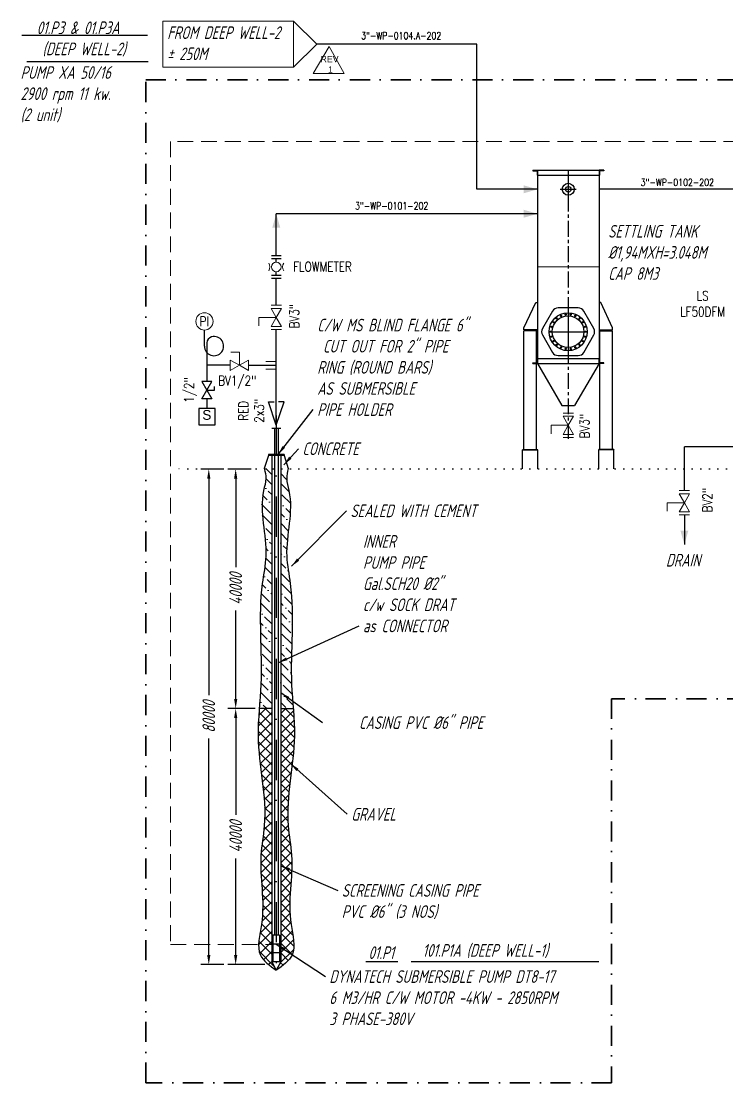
# Model space of a CAD drawing. Extents: x -29512 to 147477, y -5232 to 39709.
# Drawn here: x 137668.8 to 137780.2, y 8984.3 to 9151.9 of the extents above; entities that cross this region are included whole.
import ezdxf
from ezdxf.enums import TextEntityAlignment as Align

# ---------------------------------------------------------------- set-up
doc = ezdxf.new("R2010")
doc.units = 0
for name, pattern in [('CENTER', [2, 1.25, -0.25, 0.25, -0.25]), ('DASHDOT', [25.4, 12.7, -6.35, 0, -6.35]), ('DOTTED', [0.25, 0, -0.25]), ('HIDDEN', [0.375, 0.25, -0.125])]:
    doc.linetypes.add(name, pattern=pattern)
doc.layers.get('0').update_dxf_attribs({"linetype": 'CONTINUOUS'})
doc.layers.get('DEFPOINTS').update_dxf_attribs({"linetype": 'CONTINUOUS'})
for name, color, linetype in [('DIMENSION', 3, 'CONTINUOUS'), ('HATCH', 4, 'CONTINUOUS'), ('S', 7, 'CONTINUOUS')]:
    doc.layers.add(name, color=color, linetype=linetype)
doc.layers.add('FITTING', color=7, linetype='CONTINUOUS', lineweight=13)
doc.layers.add('TAG', color=140, linetype='CONTINUOUS', lineweight=13)
doc.styles.add('A3', font='arial.ttf', dxfattribs={"height": 0.3})
doc.styles.add('C4', font='COMPLEX', dxfattribs={"height": 0.4})
doc.styles.add('Romans100', font='romans.shx', dxfattribs={"width": 0.8, "height": 200})
doc.styles.add('Romans75', font='romans.shx', dxfattribs={"width": 0.8, "height": 150})
doc.styles.add('S', font='ITALIC', dxfattribs={"height": 6})
doc.styles.add('S25', font='SIMPLEX', dxfattribs={"width": 0.8, "height": 0.25})
doc.styles.add('STYLE4', font='isocp.shx', dxfattribs={"width": 0.8, "oblique": 15, "height": 2})
doc.dimstyles.new('100', dxfattribs={"dimscale": 0, "dimtxt": 2, "dimasz": 1.5, "dimexe": 1.25, "dimexo": 0.625, "dimtad": 0, "dimdec": 1, "dimlfac": 100, "dimdsep": 46, "dimtxsty": 'STYLE4', "dimcen": -1.5, "dimclrd": 4, "dimclre": 4, "dimadec": 0, "dimazin": 0, "dimtfac": 1, "dimtdec": 1, "dimtmove": 2, "dimatfit": 3, "dimfxl": 1, "dimtolj": 1, "dimtzin": 0, "dimarcsym": 0})

# ---------------------------------------------------------------- blocks, each defined once
blk = doc.blocks.new('*D49')
at = {"layer": 'DEFPOINTS', "color": 0}
for p in [(137698.38, 9081.17), (137701.38, 9081.17), (137701.38, 9002.94)]:
    blk.add_point(p, dxfattribs=at)
at = {"layer": 'DIMENSION', "color": 4, "lineweight": -2}
for p, q in [((137700.75, 9081.17), (137697.13, 9081.17)), ((137698.38, 9079.67), (137698.38, 9045.47)), ((137698.38, 9004.44), (137698.38, 9038.64)), ((137700.75, 9002.94), (137697.13, 9002.94))]:
    blk.add_line(p, q, dxfattribs=at)
at = {"layer": 'DIMENSION', "color": 4}
for points in [[(137698.13, 9079.67), (137698.63, 9079.67), (137698.38, 9081.17)], [(137698.13, 9004.44), (137698.63, 9004.44), (137698.38, 9002.94)]]:
    blk.add_solid(points, dxfattribs=at)
at = {"layer": 'DIMENSION', "color": 0, "insert": (137698.38, 9042.06), "char_height": 2, "attachment_point": 5, "rotation": 90, "style": 'STYLE4'}
blk.add_mtext('\\A1;80000', dxfattribs=at)
blk = doc.blocks.new('*D50')
at = {"layer": 'DEFPOINTS', "color": 0}
for p in [(137702.63, 9081.17), (137705.73, 9081.17), (137705.73, 9043.36)]:
    blk.add_point(p, dxfattribs=at)
at = {"layer": 'DIMENSION', "color": 4, "lineweight": -2}
for p, q in [((137705.1, 9081.17), (137701.38, 9081.17)), ((137702.63, 9079.67), (137702.63, 9065.7)), ((137702.63, 9044.86), (137702.63, 9058.82)), ((137705.1, 9043.36), (137701.38, 9043.36))]:
    blk.add_line(p, q, dxfattribs=at)
at = {"layer": 'DIMENSION', "color": 4}
for points in [[(137702.38, 9079.67), (137702.88, 9079.67), (137702.63, 9081.17)], [(137702.38, 9044.86), (137702.88, 9044.86), (137702.63, 9043.36)]]:
    blk.add_solid(points, dxfattribs=at)
at = {"layer": 'DIMENSION', "color": 0, "insert": (137702.63, 9062.26), "char_height": 2, "attachment_point": 5, "rotation": 90, "style": 'STYLE4'}
blk.add_mtext('\\A1;40000', dxfattribs=at)
blk = doc.blocks.new('*D51')
at = {"layer": 'DEFPOINTS', "color": 0}
for p in [(137702.63, 9043.36), (137706.35, 9043.36), (137707.83, 9002.94)]:
    blk.add_point(p, dxfattribs=at)
at = {"layer": 'DIMENSION', "color": 4, "lineweight": -2}
for p, q in [((137705.73, 9043.36), (137701.38, 9043.36)), ((137702.63, 9041.86), (137702.63, 9026.59)), ((137702.63, 9004.44), (137702.63, 9019.71)), ((137707.21, 9002.94), (137701.38, 9002.94))]:
    blk.add_line(p, q, dxfattribs=at)
at = {"layer": 'DIMENSION', "color": 4}
for points in [[(137702.38, 9041.86), (137702.88, 9041.86), (137702.63, 9043.36)], [(137702.38, 9004.44), (137702.88, 9004.44), (137702.63, 9002.94)]]:
    blk.add_solid(points, dxfattribs=at)
at = {"layer": 'DIMENSION', "color": 0, "insert": (137702.63, 9023.15), "char_height": 2, "attachment_point": 5, "rotation": 90, "style": 'STYLE4'}
blk.add_mtext('\\A1;40000', dxfattribs=at)
blk = doc.blocks.new('PRESA', base_point=(1.75, 0.1))
for p, q in [((1.5, 0.1), (1.5, 0.6)), ((1.5, 0.6), (2, 0.6)), ((2, 0.6), (2, 0.1)), ((2, 0.1), (1.5, 0.1))]:
    blk.add_line(p, q)
at = {"style": 'S', "width": 1.2}
blk.add_attdef('1', text='', height=0.3, dxfattribs=at).set_placement((1.75, 0.2), align=Align.CENTER)

msp = doc.modelspace()

# ---------------------------------------------------------------- hatches: boundary and pattern name
at = {"layer": 'DIMENSION', "lineweight": 9}
h = msp.add_hatch(dxfattribs=at)
h.set_pattern_fill('ANSI36', scale=0.35, angle=180, style=0)
h.set_pattern_definition([(135, (240243.8109, -1992.8576), (-0.589329308, 2.160874129), [2.778125, -0.555625, 0, -0.555625])])
edge = h.paths.add_edge_path()
edge.add_line((137708.3358, 9043.3551), (137706.354, 9043.3551))
edge.add_spline(control_points=[(137706.354, 9043.3551), (137706.4516, 9044.6269), (137707.0199, 9051.203), (137705.9053, 9059.4113), (137708.064, 9069.2199), (137705.8871, 9076.0424), (137707.5794, 9078.8557), (137707.2387, 9080.9391), (137707.1773, 9081.2277)], knot_values=[0.78046861, 0.78046861, 0.78046861, 0.78046861, 6.24253702, 28.96769588, 35.21493717, 49.98620903, 52.74410817, 54.23382989, 54.23382989, 54.23382989, 54.23382989], degree=3, periodic=0)
edge.add_line((137707.1773, 9081.2277), (137708.3358, 9081.2277))
edge.add_line((137708.3358, 9081.2277), (137708.3358, 9043.3551))
edge = h.paths.add_edge_path()
edge.add_line((137709.7358, 9081.2277), (137710.8943, 9081.2277))
edge.add_spline(control_points=[(137710.8943, 9081.2277), (137710.8329, 9080.9391), (137710.4921, 9078.8557), (137712.1844, 9076.0424), (137710.0075, 9069.2199), (137712.1663, 9059.4113), (137711.0517, 9051.203), (137711.6199, 9044.6269), (137711.7176, 9043.3551)], knot_values=[0.78046861, 0.78046861, 0.78046861, 0.78046861, 2.27019034, 5.02808947, 19.79936133, 26.04660263, 48.77176148, 54.23382989, 54.23382989, 54.23382989, 54.23382989], degree=3, periodic=0)
edge.add_line((137711.7176, 9043.3551), (137709.7358, 9043.3551))
edge.add_line((137709.7358, 9043.3551), (137709.7358, 9081.2277))
h = msp.add_hatch(dxfattribs=at)
h.set_pattern_fill('ANSI37', scale=0.35, style=0)
h.set_pattern_definition([(45, (35174.2607, -1992.8576), (-0.78577241, 0.78577241), []), (135, (35174.2607, -1992.8576), (-0.78577241, -0.78577241), [])])
edge = h.paths.add_edge_path()
edge.add_spline(control_points=[(137709.0358, 9002.0657), (137710.0699, 9002.783), (137712.5474, 9004.5011), (137710.3965, 9011.615), (137712.076, 9018.11), (137710.1053, 9028.0292), (137712.2336, 9035.7602), (137711.8282, 9041.9154), (137711.7176, 9043.3551)], knot_values=[54.23382989, 54.23382989, 54.23382989, 54.23382989, 59.18141719, 66.08630282, 81.69210526, 88.3808313, 108.69126012, 114.87476908, 114.87476908, 114.87476908, 114.87476908], degree=3, periodic=0)
edge.add_line((137711.7176, 9043.3551), (137709.7358, 9043.3551))
edge.add_line((137709.7358, 9043.3551), (137709.7358, 9003.3826))
edge.add_line((137709.7358, 9003.3826), (137709.0358, 9002.0657))
edge = h.paths.add_edge_path()
edge.add_line((137708.3358, 9043.3551), (137706.354, 9043.3551))
edge.add_spline(control_points=[(137706.354, 9043.3551), (137706.2434, 9041.9154), (137705.8379, 9035.7602), (137707.9662, 9028.0292), (137705.9956, 9018.11), (137707.675, 9011.615), (137705.5242, 9004.5011), (137708.0016, 9002.783), (137709.0358, 9002.0657)], knot_values=[54.23382989, 54.23382989, 54.23382989, 54.23382989, 60.41733885, 80.72776767, 87.41649371, 103.02229616, 109.92718178, 114.87476908, 114.87476908, 114.87476908, 114.87476908], degree=3, periodic=0)
edge.add_line((137709.0358, 9002.0657), (137708.3358, 9003.3826))
edge.add_line((137708.3358, 9003.3826), (137708.3358, 9043.3551))

# ---------------------------------------------------------------- linework, layer by layer
at = {"color": 1, "lineweight": 20}
for p, q in [((137717.375, 9147.8609), (137714.882, 9143.6067)), ((137717.375, 9147.8609), (137719.7837, 9143.6067)), ((137714.882, 9143.6067), (137719.7837, 9143.6067))]:
    msp.add_line(p, q, dxfattribs=at)
at = {"color": 7, "ltscale": 300}
for p, q in [((137708.2788, 9114.8648), (137709.7927, 9114.8648)), ((137708.2788, 9114.4025), (137709.7927, 9114.4025)), ((137709.0358, 9113.8359), (137709.0358, 9114.4025)), ((137709.0358, 9111.7478), (137709.0358, 9112.3144)), ((137708.2788, 9111.7478), (137709.7927, 9111.7478)), ((137708.2788, 9111.2855), (137709.7927, 9111.2855))]:
    msp.add_line(p, q, dxfattribs=at)
at = {"color": 7, "lineweight": 20}
for p, q in [((137709.0358, 9105.0947), (137706.3049, 9105.0947)), ((137706.3049, 9103.7638), (137706.3049, 9105.0947)), ((137701.8806, 9099.6183), (137703.2115, 9099.6183)), ((137703.2115, 9097.5485), (137703.2115, 9099.6183)), ((137752.4223, 9086.7415), (137752.4223, 9088.0724)), ((137755.1532, 9088.0724), (137752.4223, 9088.0724)), ((137770.7526, 9074.5092), (137770.7526, 9075.8401)), ((137773.4834, 9075.8401), (137770.7526, 9075.8401))]:
    msp.add_line(p, q, dxfattribs=at)
for p, q in [((137698.873, 9094.9888), (137697.2994, 9094.9888)), ((137697.2994, 9094.9888), (137698.873, 9092.235)), ((137697.2994, 9092.235), (137698.873, 9094.9888)), ((137699.2664, 9093.6119), (137699.2664, 9094.202)), ((137698.873, 9092.235), (137697.2994, 9092.235)), ((137698.0862, 9093.6119), (137699.2664, 9093.6119))]:
    msp.add_line(p, q)
at = {"lineweight": 9}
msp.add_circle((137709.0358, 9113.0751), 0.7608, dxfattribs=at)
at = {"color": 7, "lineweight": 20}
msp.add_circle((137697.7043, 9104.4729), 1.3668, dxfattribs=at)
at = {"lineweight": 9}
for centre, start, end in [((137707.0118, 9113.0751), 324.191119, 35.808881), ((137711.0598, 9113.0751), 144.191119, 215.808881)]:
    msp.add_arc(centre, 1.0292, start, end, dxfattribs=at)
at = {"layer": 'DIMENSION', "color": 1}
for p, q in [((137668.8867, 9149.6359), (137688.6934, 9149.6359)), ((137669.6468, 9145.4778), (137688.8275, 9145.4778)), ((137752.6696, 9106.1012), (137751.0771, 9103.3428)), ((137756.7207, 9106.6012), (137753.5356, 9106.6012)), ((137754.0896, 9105.1169), (137753.8819, 9105.5717)), ((137754.0722, 9105.3838), (137753.8994, 9105.3048)), ((137753.9463, 9105.4307), (137754.0253, 9105.2579)), ((137754.8308, 9105.5783), (137754.6428, 9105.5513)), ((137754.7724, 9105.3174), (137754.7012, 9105.8123)), ((137754.7233, 9105.6589), (137754.7503, 9105.4708)), ((137755.1282, 9105.8428), (137755.1282, 9099.8428)), ((137755.6136, 9105.5513), (137755.4255, 9105.5783)), ((137755.484, 9105.3174), (137755.5551, 9105.8123)), ((137755.5331, 9105.6589), (137755.506, 9105.4708)), ((137756.1667, 9105.1169), (137756.3744, 9105.5717)), ((137756.357, 9105.3048), (137756.1842, 9105.3838)), ((137756.31, 9105.4307), (137756.2311, 9105.2579)), ((137759.1793, 9103.3428), (137757.5868, 9106.1012)), ((137752.7294, 9103.5472), (137752.2497, 9103.688)), ((137752.5163, 9103.7087), (137752.4628, 9103.5264)), ((137753.025, 9104.1944), (137752.6044, 9104.4647)), ((137752.7348, 9104.3809), (137752.8947, 9104.2782)), ((137752.8661, 9104.4095), (137752.7634, 9104.2497)), ((137753.491, 9104.7322), (137753.1636, 9105.1101)), ((137753.3991, 9104.9833), (137753.2555, 9104.8589)), ((137753.2651, 9104.9929), (137753.3895, 9104.8493)), ((137756.7653, 9104.7322), (137757.0928, 9105.1101)), ((137757.0008, 9104.8589), (137756.8572, 9104.9833)), ((137756.9913, 9104.9929), (137756.8668, 9104.8493)), ((137757.2313, 9104.1944), (137757.6519, 9104.4647)), ((137757.5215, 9104.3809), (137757.3617, 9104.2782)), ((137757.493, 9104.2497), (137757.3903, 9104.4095)), ((137757.5269, 9103.5472), (137758.0067, 9103.688)), ((137757.7935, 9103.5264), (137757.74, 9103.7087)), ((137748.1532, 9084.2544), (137748.1532, 9103.0028)), ((137750.1532, 9084.2544), (137750.1532, 9103.0028)), ((137751.0771, 9102.3428), (137752.6696, 9099.5844)), ((137752.6282, 9102.8428), (137752.1282, 9102.8428)), ((137752.1282, 9102.8428), (137758.1282, 9102.8428)), ((137752.7294, 9102.1385), (137752.2497, 9101.9976)), ((137752.2832, 9102.8428), (137752.4732, 9102.8428)), ((137752.3782, 9102.9378), (137752.3782, 9102.7478)), ((137752.3984, 9103.6443), (137752.5807, 9103.5908)), ((137752.3984, 9102.0413), (137752.5807, 9102.0948)), ((137752.4628, 9102.1592), (137752.5163, 9101.9769)), ((137757.5269, 9102.1385), (137758.0067, 9101.9976)), ((137757.5868, 9099.5844), (137759.1793, 9102.3428)), ((137757.6282, 9102.8428), (137758.1282, 9102.8428)), ((137757.8579, 9103.6443), (137757.6756, 9103.5908)), ((137757.8579, 9102.0413), (137757.6756, 9102.0948)), ((137757.74, 9101.9769), (137757.7935, 9102.1592)), ((137757.9732, 9102.8428), (137757.7832, 9102.8428)), ((137757.8782, 9102.7478), (137757.8782, 9102.9378)), ((137760.1532, 9084.2544), (137760.1532, 9103.0028)), ((137762.1532, 9084.2544), (137762.1532, 9103.0028)), ((137753.025, 9101.4912), (137752.6044, 9101.2209)), ((137752.7348, 9101.3047), (137752.8947, 9101.4074)), ((137752.7634, 9101.436), (137752.8661, 9101.2761)), ((137753.491, 9100.9534), (137753.1636, 9100.5756)), ((137753.2555, 9100.8267), (137753.3991, 9100.7023)), ((137753.2651, 9100.6927), (137753.3895, 9100.8363)), ((137754.0896, 9100.5687), (137753.8819, 9100.1139)), ((137753.8994, 9100.3808), (137754.0722, 9100.3019)), ((137753.9463, 9100.2549), (137754.0253, 9100.4277)), ((137754.7724, 9100.3683), (137754.7012, 9099.8734)), ((137755.484, 9100.3683), (137755.5551, 9099.8734)), ((137756.1667, 9100.5687), (137756.3744, 9100.1139)), ((137756.1842, 9100.3019), (137756.357, 9100.3808)), ((137756.31, 9100.2549), (137756.2311, 9100.4277)), ((137756.7653, 9100.9534), (137757.0928, 9100.5756)), ((137756.8572, 9100.7023), (137757.0008, 9100.8267)), ((137756.9913, 9100.6927), (137756.8668, 9100.8363)), ((137757.2313, 9101.4912), (137757.6519, 9101.2209)), ((137757.5215, 9101.3047), (137757.3617, 9101.4074)), ((137757.3903, 9101.2761), (137757.493, 9101.436)), ((137753.5356, 9099.0844), (137756.7207, 9099.0844)), ((137754.6428, 9100.1343), (137754.8308, 9100.1073)), ((137754.7233, 9100.0268), (137754.7503, 9100.2148)), ((137755.4255, 9100.1073), (137755.6136, 9100.1343)), ((137755.5331, 9100.0268), (137755.506, 9100.2148)), ((137750.3032, 9097.8428), (137760.0032, 9097.8428)), ((137708.3358, 9083.3277), (137708.3358, 9003.3826)), ((137709.7358, 9083.3277), (137709.7358, 9003.3826)), ((137708.3358, 9003.3826), (137709.0358, 9002.0657)), ((137709.7358, 9003.3826), (137709.0358, 9002.0657)), ((137723.1831, 9003.4312), (137728.2423, 9003.4312)), ((137730.3559, 9003.4312), (137759.9934, 9003.4312))]:
    msp.add_line(p, q, dxfattribs=at)
at = {"layer": 'DIMENSION', "color": 3, "linetype": 'Continuous', "ltscale": 0.5}
for p, q in [((137740.7254, 9148.2302), (137715.4327, 9148.2302)), ((137740.7254, 9125.3228), (137740.7254, 9148.2302)), ((137750.3032, 9125.3228), (137740.7254, 9125.3228)), ((137785.9654, 9125.3228), (137760.0032, 9125.3228)), ((137750.3032, 9121.4683), (137709.0358, 9121.4683)), ((137709.0358, 9114.8648), (137709.0358, 9121.4683)), ((137709.0358, 9107.017), (137709.0358, 9111.2855)), ((137709.0358, 9107.017), (137709.0358, 9107.0269)), ((137709.0358, 9088.0701), (137709.0358, 9103.1723)), ((137773.4834, 9077.7625), (137773.4834, 9084.6744)), ((137782.4178, 9084.6744), (137773.4834, 9084.6744)), ((137773.4834, 9073.9178), (137773.4834, 9069.2462))]:
    msp.add_line(p, q, dxfattribs=at)
at = {"layer": 'DIMENSION', "color": 4, "linetype": 'HIDDEN', "lineweight": 13, "ltscale": 10}
for p, q in [((137692.3363, 9132.8922), (137692.3363, 9006.0985)), ((137782.1747, 9132.8922), (137692.3363, 9132.8922)), ((137692.3363, 9006.0985), (137708.5108, 9006.0985))]:
    msp.add_line(p, q, dxfattribs=at)
at = {"layer": 'DIMENSION', "color": 6}
for p, q in [((137749.5532, 9128.3228), (137750.3032, 9128.3228)), ((137749.5532, 9128.3228), (137749.5532, 9128.2478)), ((137749.5532, 9128.2478), (137750.2282, 9128.2478)), ((137750.2282, 9128.2478), (137750.2282, 9127.5728)), ((137750.2282, 9127.5728), (137750.3032, 9127.5728)), ((137750.3032, 9128.3228), (137750.3032, 9127.5728)), ((137750.3032, 9127.5728), (137760.0032, 9127.5728)), ((137760.7532, 9128.3228), (137760.0032, 9128.3228)), ((137760.0032, 9128.3228), (137760.0032, 9127.5728)), ((137760.0782, 9127.5728), (137760.0032, 9127.5728)), ((137760.0782, 9128.2478), (137760.0782, 9127.5728)), ((137760.7532, 9128.2478), (137760.0782, 9128.2478)), ((137760.7532, 9128.3228), (137760.7532, 9128.2478)), ((137748.1532, 9103.4628), (137750.0032, 9107.4628)), ((137750.0032, 9107.4628), (137750.3032, 9107.4628)), ((137760.3032, 9107.4628), (137760.0032, 9107.4628)), ((137762.1532, 9103.4628), (137760.3032, 9107.4628)), ((137748.1532, 9103.1628), (137748.1532, 9103.4628)), ((137750.3032, 9103.1628), (137748.1532, 9103.1628)), ((137750.3032, 9103.0028), (137748.1532, 9103.0028)), ((137760.0032, 9103.1628), (137762.1532, 9103.1628)), ((137760.0032, 9103.0028), (137762.1532, 9103.0028)), ((137762.1532, 9103.1628), (137762.1532, 9103.4628)), ((137749.5532, 9097.9178), (137750.2282, 9097.9178)), ((137749.5532, 9097.8428), (137749.5532, 9097.9178)), ((137749.5532, 9097.8428), (137750.3032, 9097.8428)), ((137750.2282, 9097.9178), (137750.2282, 9098.5928)), ((137750.2282, 9098.5928), (137750.3032, 9098.5928)), ((137750.3032, 9098.5928), (137760.0032, 9098.5928)), ((137750.3032, 9097.8428), (137750.3032, 9098.5928)), ((137760.0032, 9097.8428), (137760.0032, 9098.5928)), ((137760.0782, 9098.5928), (137760.0032, 9098.5928)), ((137760.7532, 9097.8428), (137760.0032, 9097.8428)), ((137760.0782, 9097.9178), (137760.0782, 9098.5928)), ((137760.7532, 9097.9178), (137760.0782, 9097.9178)), ((137760.7532, 9097.8428), (137760.7532, 9097.9178)), ((137747.9378, 9081.1744), (137747.9378, 9084.1744)), ((137750.3515, 9081.1744), (137750.3515, 9084.1744)), ((137759.9549, 9081.1744), (137759.9549, 9084.1744)), ((137762.3686, 9081.1744), (137762.3686, 9084.1744))]:
    msp.add_line(p, q, dxfattribs=at)
at = {"layer": 'DIMENSION', "color": 7}
for p, q in [((137750.3032, 9128.3228), (137750.3032, 9097.8428)), ((137750.3032, 9128.3228), (137760.0032, 9128.3228)), ((137750.3032, 9128.3228), (137760.0032, 9128.3228)), ((137760.0032, 9128.3228), (137760.0032, 9097.8428)), ((137760.0032, 9109.3428), (137760.0032, 9107.3428)), ((137755.1532, 9107.9628), (137755.1532, 9102.9628)), ((137750.3032, 9097.8428), (137754.1532, 9091.1744)), ((137760.0032, 9097.8428), (137756.1532, 9091.1744)), ((137709.0358, 9088.0701), (137707.7998, 9091.7645)), ((137707.7998, 9091.7645), (137708.6998, 9091.7645)), ((137709.0358, 9088.0701), (137710.2717, 9091.7645)), ((137710.2717, 9091.7645), (137709.3718, 9091.7645)), ((137754.1532, 9091.1744), (137756.1532, 9091.1744)), ((137708.3358, 9087.6101), (137709.7358, 9087.6101)), ((137708.7558, 9087.6101), (137708.7558, 9007.5826)), ((137709.3158, 9087.6101), (137709.3158, 9007.5826)), ((137747.9378, 9084.2544), (137750.3515, 9084.2544)), ((137747.9378, 9084.1744), (137750.3515, 9084.1744)), ((137759.9549, 9084.1744), (137759.9549, 9084.2544)), ((137762.3686, 9084.2544), (137759.9549, 9084.2544)), ((137762.3686, 9084.1744), (137759.9549, 9084.1744)), ((137762.3686, 9084.2544), (137762.3686, 9084.1744)), ((137707.8108, 9083.3277), (137707.1495, 9081.2277)), ((137707.8108, 9083.4817), (137707.8108, 9083.3277)), ((137710.2608, 9083.4817), (137707.8108, 9083.4817)), ((137710.2608, 9083.3277), (137707.8108, 9083.3277)), ((137710.2608, 9083.4817), (137710.2608, 9083.3277)), ((137710.2608, 9083.3277), (137710.922, 9081.2277)), ((137708.3358, 9043.3551), (137706.354, 9043.3551)), ((137709.7358, 9043.3551), (137711.7176, 9043.3551)), ((137709.5608, 9007.5826), (137708.5108, 9007.5826)), ((137708.5108, 9007.5826), (137708.5108, 9003.3826)), ((137709.5608, 9007.5826), (137709.5608, 9003.3826)), ((137709.5608, 9006.1826), (137708.5108, 9006.1826)), ((137709.5608, 9004.7826), (137708.5108, 9004.7826)), ((137709.5608, 9003.3826), (137708.5108, 9003.3826)), ((137709.3158, 9003.3826), (137708.7558, 9003.3826))]:
    msp.add_line(p, q, dxfattribs=at)
at = {"layer": 'DIMENSION', "color": 7, "linetype": 'CENTER', "lineweight": -3, "ltscale": 2}
msp.add_line((137755.1532, 9128.3228), (137755.1532, 9085.9396), dxfattribs=at)
at = {"layer": 'DIMENSION', "color": 1, "linetype": 'CENTER', "ltscale": 2}
for p, q in [((137755.1532, 9126.6), (137755.1532, 9124.0457)), ((137753.876, 9125.3228), (137756.4303, 9125.3228))]:
    msp.add_line(p, q, dxfattribs=at)
at = {"layer": 'DIMENSION', "color": 8, "lineweight": 0}
msp.add_line((137750.3032, 9113.0828), (137760.0032, 9113.0828), dxfattribs=at)
at = {"layer": 'DIMENSION', "color": 0, "linetype": 'ByBlock', "ltscale": 0.5}
for p, q in [((137698.0862, 9097.5485), (137698.0862, 9094.9888)), ((137698.0862, 9092.235), (137698.0862, 9090.7134))]:
    msp.add_line(p, q, dxfattribs=at)
at = {"layer": 'DIMENSION', "color": 7, "linetype": 'DASHDOT', "ltscale": 0.5}
msp.add_line((137709.0358, 9089.609), (137709.0358, 9002.0657), dxfattribs=at)
at = {"layer": 'DIMENSION', "color": 7}
for centre, radius in [((137755.1532, 9125.3228), 0.9484), ((137755.1532, 9125.3228), 0.445), ((137755.1282, 9102.8428), 3), ((137755.1282, 9102.8428), 2.5), ((137753.9858, 9105.3443), 0.095), ((137754.7368, 9105.5648), 0.095), ((137755.5195, 9105.5648), 0.095), ((137756.2706, 9105.3443), 0.095), ((137752.4896, 9103.6176), 0.095), ((137752.8147, 9104.3296), 0.095), ((137753.3273, 9104.9211), 0.095), ((137756.929, 9104.9211), 0.095), ((137757.4416, 9104.3296), 0.095), ((137757.7668, 9103.6176), 0.095), ((137752.3782, 9102.8428), 0.095), ((137752.4896, 9102.0681), 0.095), ((137757.7668, 9102.0681), 0.095), ((137757.8782, 9102.8428), 0.095), ((137752.8147, 9101.3561), 0.095), ((137753.3273, 9100.7645), 0.095), ((137753.9858, 9100.3413), 0.095), ((137756.2706, 9100.3413), 0.095), ((137756.929, 9100.7645), 0.095), ((137757.4416, 9101.3561), 0.095), ((137754.7368, 9100.1208), 0.095), ((137755.5195, 9100.1208), 0.095)]:
    msp.add_circle(centre, radius, dxfattribs=at)
at = {"layer": 'DIMENSION', "color": 1}
for centre, start, end in [((137753.5356, 9105.6012), 90, 150), ((137756.7207, 9105.6012), 30, 90), ((137751.9431, 9102.8428), 150, 210), ((137758.3133, 9102.8428), 330, 30), ((137753.5356, 9100.0844), 210, 270), ((137756.7207, 9100.0844), 270, 330)]:
    msp.add_arc(centre, 1, start, end, dxfattribs=at)
at = {"layer": 'DIMENSION', "color": 7}
for points, start_tangent in [([(137707.1495, 9081.2277), (137707.3893, 9079.6567), (137707.0344, 9077.7591), (137707.3817, 9067.425), (137706.8285, 9063.0871), (137706.6163, 9047.1809), (137706.1688, 9039.0413), (137707.1532, 9024.8581), (137706.6163, 9020.2069), (137706.7058, 9009.2832), (137706.5268, 9004.4531), (137709.0358, 9002.0657)], (-0.11386413, 0.99349633)), ([(137710.922, 9081.2277), (137710.6823, 9079.6567), (137711.0372, 9077.7591), (137710.6898, 9067.425), (137711.243, 9063.0871), (137711.4553, 9047.1809), (137711.9028, 9039.0413), (137710.9183, 9024.8581), (137711.4553, 9020.2069), (137711.3658, 9009.2832), (137711.5448, 9004.4531), (137709.0358, 9002.0657)], (0.11386413, 0.99349633))]:
    msp.add_spline(points, degree=3, dxfattribs=dict(at, start_tangent=start_tangent))
at = {"layer": 'DIMENSION', "color": 3, "linetype": 'Continuous', "ltscale": 0.5}
for points in [[(137750.3032, 9125.3228), (137748.1001, 9125.9523), (137748.1001, 9124.6934)], [(137709.0358, 9121.4683), (137708.4063, 9119.2652), (137709.6652, 9119.2652)], [(137750.3032, 9121.4683), (137748.1001, 9122.0977), (137748.1001, 9120.8388)], [(137773.4834, 9069.2462), (137774.1129, 9071.4492), (137772.854, 9071.4492)]]:
    msp.add_solid(points, dxfattribs=at)
at = {"layer": 'FITTING', "linetype": 'ByBlock', "ltscale": 0.5}
for q in [(137711.7581, 9151.8531), (137711.7581, 9144.6073)]:
    msp.add_line((137715.4327, 9148.2302), q, dxfattribs=at)
at = {"layer": 'FITTING', "lineweight": 20}
for p, q in [((137708.2115, 9107.017), (137709.8601, 9107.017)), ((137708.2115, 9103.1723), (137709.8601, 9103.1723)), ((137709.0358, 9098.1407), (137707.3872, 9098.1407)), ((137709.0358, 9098.1407), (137707.3872, 9098.1407)), ((137709.0358, 9096.9563), (137707.3872, 9096.9563)), ((137709.0358, 9096.9563), (137707.3872, 9096.9563)), ((137754.3289, 9089.9947), (137755.9775, 9089.9947)), ((137754.3289, 9086.15), (137755.9775, 9086.15)), ((137772.6591, 9077.7625), (137774.3077, 9077.7625)), ((137772.6591, 9073.9178), (137774.3077, 9073.9178))]:
    msp.add_line(p, q, dxfattribs=at)
at = {"layer": 'FITTING', "linetype": 'ByBlock', "ltscale": 0.5}
msp.add_lwpolyline([(137691.1353, 9151.8531), (137691.1353, 9144.6073), (137711.7581, 9144.6073), (137711.7581, 9151.8531)], close=True, dxfattribs=at)
at = {"layer": 'FITTING', "color": 6, "linetype": 'DASHDOT', "lineweight": 30, "ltscale": 0.25}
msp.add_lwpolyline([(137688.4217, 9142.5915), (137867.2884, 9142.5915), (137867.2884, 9044.8954), (137761.9753, 9044.8954), (137761.9753, 8984.2907), (137688.4217, 8984.2907), (137688.4217, 9142.5915)], close=True, dxfattribs=at)
at = {"layer": 'FITTING', "lineweight": 20}
for points in [[(137709.0358, 9105.0947), (137708.2115, 9106.5224), (137709.8601, 9106.5224)], [(137709.0358, 9105.0947), (137708.2115, 9103.667), (137709.8601, 9103.667)], [(137703.2115, 9097.5485), (137701.7838, 9096.7242), (137701.7838, 9098.3728)], [(137703.2115, 9097.5485), (137704.6392, 9096.7242), (137704.6392, 9098.3728)], [(137755.1532, 9088.0724), (137754.3289, 9089.5001), (137755.9775, 9089.5001)], [(137755.1532, 9088.0724), (137754.3289, 9086.6447), (137755.9775, 9086.6447)], [(137773.4834, 9075.8401), (137772.6591, 9077.2678), (137774.3077, 9077.2678)], [(137773.4834, 9075.8401), (137772.6591, 9074.4124), (137774.3077, 9074.4124)]]:
    msp.add_lwpolyline(points, close=True, dxfattribs=at)
at = {"layer": 'HATCH', "color": 7}
for p, q in [((137697.7043, 9100.573), (137697.7043, 9103.1061)), ((137698.0862, 9101.0693), (137698.0862, 9097.5485)), ((137701.7838, 9097.5485), (137698.0862, 9097.5485)), ((137704.6392, 9097.5485), (137709.0358, 9097.5485)), ((137704.6392, 9097.5485), (137709.0358, 9097.5485))]:
    msp.add_line(p, q, dxfattribs=at)
at = {"layer": 'HATCH', "color": 7, "linetype": 'DOTTED', "ltscale": 5}
msp.add_line((138021.7771, 9081.1744), (137692.5757, 9081.1744), dxfattribs=at)
at = {"layer": 'HATCH', "color": 7}
for centre, radius, start, end in [((137699.2178, 9100.573), 1.5135, 180, 104.84939), ((137699.0862, 9101.0693), 1, 104.84939, 180)]:
    msp.add_arc(centre, radius, start, end, dxfattribs=at)

# ---------------------------------------------------------------- block references
ref = msp.add_blockref('PRESA', (137698.0862, 9088.132), dxfattribs=dict(xscale=-5.162921724282863, yscale=5.162921724311057, zscale=5.162921724311135))
ref.add_attrib('1', 'S', dxfattribs={"height": 1.5489, "style": 'A3'}).set_placement((137698.0738, 9088.9375), align=Align.CENTER)

# ---------------------------------------------------------------- texts
at = {"color": 1, "lineweight": 25, "insert": (137714.3455, 9146.384), "char_height": 1, "width": 6.090532, "attachment_point": 1, "style": 'C4'}
msp.add_mtext('\\pi1.6698;{\\f@Arial Unicode MS|b0|i0|c0|p34;REV\\P\\pi2.8608;1}', dxfattribs=at)
at = {"layer": 'DIMENSION', "color": 1, "char_height": 2, "attachment_point": 1, "style": 'STYLE4'}
for s, insert in [('01.P3 & 01.P3A\\P (DEEP WELL-2)', (137671.2142, 9151.82)), ('01.P1}', (137723.5981, 9005.8242))]:
    msp.add_mtext(s, dxfattribs=dict(at, insert=insert))
at = {"layer": 'DIMENSION', "color": 2, "char_height": 2, "style": 'STYLE4'}
for s, insert, attachment_point in [('FROM DEEP WELL-2\\P%%P 250M}', (137691.8196, 9151.0436), 1), ('PUMP XA 50/16\\P2900 rpm 11 kw.\\P(2 unit)', (137668.6614, 9144.7556), 1), ('{SETTLING TANK\\P%%C1,94MXH=3.048M\\PCAP 8M3}', (137761.4431, 9119.6954), 1), ('C/W MS BLIND FLANGE 6"\\P CUT OUT FOR 2" PIPE\\PRING (ROUND BARS)\\PAS SUBMERSIBLE\\PPIPE HOLDER', (137715.5071, 9089.5518), 7), ('{\\C256;INNER\\PPUMP PIPE\\PGal.SCH20 %%C2"\\Pc/w SOCK DRAT\\Pas CONNECTOR}', (137722.7351, 9055.4056), 7), ('{DRAIN}', (137770.5653, 9067.7773), 1), ('CASING PVC %%C6" PIPE', (137722.1119, 9042.139), 1), ('SCREENING CASING PIPE\\PPVC %%C6" (3 NOS)', (137719.3738, 9015.6478), 1), ('DYNATECH SUBMERSIBLE PUMP DT8-17 \\P6 M3/HR C/W MOTOR -4KW - 2850RPM\\P3 PHASE-380V', (137717.4184, 9002.0547), 1)]:
    msp.add_mtext(s, dxfattribs=dict(at, insert=insert, attachment_point=attachment_point))
at = {"layer": 'DIMENSION', "color": 7, "char_height": 2, "attachment_point": 1, "style": 'STYLE4'}
for s, insert in [('CONCRETE', (137713.161, 9085.3689)), ('SEALED WITH CEMENT', (137720.7484, 9075.5692)), ('GRAVEL', (137720.8831, 9027.6686))]:
    msp.add_mtext(s, dxfattribs=dict(at, insert=insert))
at = {"layer": 'DIMENSION', "color": 1, "insert": (137732.1277, 9006.1819), "char_height": 2, "width": 37.413666, "attachment_point": 1, "style": 'STYLE4'}
msp.add_mtext('101.P1A (DEEP WELL-1)', dxfattribs=at)
at = {"layer": 'S', "color": 2, "style": 'S25', "width": 0.8}
for s, p in [('3"-WP-0104.A-202', (137735.0972, 9148.9949)), ('3"-WP-0102-202', (137778.1558, 9125.8546)), ('3"-WP-0101-202', (137733.0527, 9122.1488))]:
    msp.add_text(s, height=1.1291, dxfattribs=at).set_placement(p, align=Align.RIGHT)
at = {"layer": 'TAG', "color": 6, "lineweight": 20, "style": 'Romans100', "width": 0.8}
msp.add_text('1/2"', height=1.5, rotation=90, dxfattribs=at).set_placement((137696.0004, 9095.6427), align=Align.RIGHT)
at = {"layer": 'TAG', "color": 6, "lineweight": 20, "char_height": 1.5, "width": 14.605895, "attachment_point": 5, "style": 'Romans100'}
for s, insert in [('FLOWMETER', (137716.3347, 9113.1075)), ('{PI}', (137697.6868, 9104.4741)), ('{BV1/2"}', (137702.8779, 9094.8772))]:
    msp.add_mtext(s, dxfattribs=dict(at, insert=insert))
at = {"layer": 'TAG', "insert": (137776.3607, 9107.2482), "char_height": 1.5, "width": 41.263771, "attachment_point": 5, "style": 'Romans75'}
msp.add_mtext('LS\\PLF50DFM', dxfattribs=at)
at = {"layer": 'TAG', "color": 6, "lineweight": 20, "char_height": 1.5, "width": 14.605895, "attachment_point": 5, "rotation": 90, "style": 'Romans100'}
for s, insert in [('{BV3"}', (137711.8839, 9105.2847)), ('{RED\\P2x3"}', (137705.0976, 9090.3554)), ('{BV3"}', (137757.7266, 9087.9441)), ('{BV2"}', (137777.1091, 9076.2566))]:
    msp.add_mtext(s, dxfattribs=dict(at, insert=insert))

# ---------------------------------------------------------------- dimensions: what is measured, and where the dimension line sits
at = {"layer": 'DIMENSION', "color": 7}
for base, p1, p2, text, picture, middle in [((137698.3785, 9081.1744), (137701.3788, 9002.9423), (137701.3788, 9081.1744), '80000', '*D49', (137698.3785, 9042.0584)), ((137702.6288, 9081.1744), (137705.729, 9043.3551), (137705.729, 9081.1744), '40000', '*D50', (137702.6288, 9062.2648)), ((137702.6288, 9043.3551), (137707.8318, 9002.9423), (137706.354, 9043.3551), '40000', '*D51', (137702.6288, 9023.1487))]:
    dim = msp.add_linear_dim(base=base, p1=p1, p2=p2, angle=90, text=text, dimstyle='100', override={"dimscale": 1}, dxfattribs=at)
    dim.commit()
    dim.dimension.update_dxf_attribs({"geometry": picture, "text_midpoint": middle})

# ---------------------------------------------------------------- leaders
for points in [[(137709.3158, 9083.4817), (137714.8821, 9090.5518)], [(137710.2525, 9081.8478), (137712.536, 9084.3689)], [(137711.4409, 9065.8097), (137720.1234, 9074.5692)], [(137709.3158, 9050.5926), (137722.1101, 9056.4056)], [(137709.7358, 9045.8697), (137716.352, 9041.139)], [(137711.2741, 9034.6724), (137720.2581, 9026.6686)], [(137709.7358, 9018.5536), (137718.7488, 9014.6478)], [(137709.0358, 9006.1826), (137716.7934, 9001.0547)]]:
    msp.add_leader(points, dimstyle='100', override={"dimscale": 1}, dxfattribs=at)

doc.saveas('drawing.dxf')
